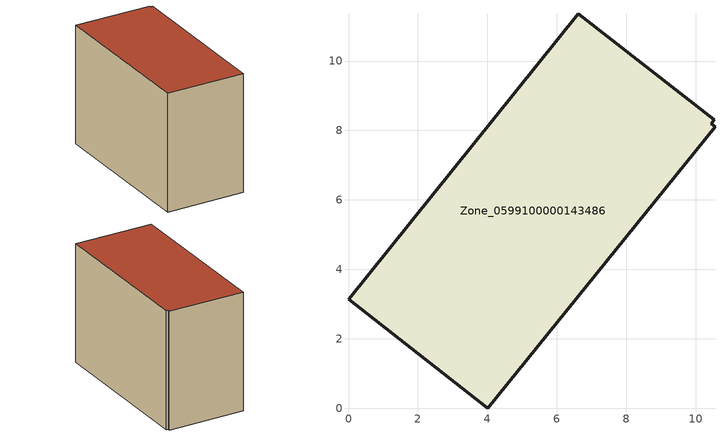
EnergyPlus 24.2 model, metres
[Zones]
Zone_0599100000143486
 floor ground (C_G): 0,3.14 6.62,11.36 10.53,8.3 10.45,8.2 10.56,8.11 4.01,0 z3.97
 wall outside (C_F): 6.62,11.36 0,3.14 4.01,0 10.56,8.11 10.45,8.2 10.53,8.3 6.62,11.36 z3.97:11.55
 roof outside (C_R): 4.01,0 10.56,8.11 10.45,8.2 10.53,8.3 6.62,11.36 0,3.14 z11.55
[BUILDING]
Pand.0599100000143486: North Axis=0; Terrain=City; Loads Convergence Tolerance Value=0.04; Temperature Convergence Tolerance Value=0.4; Solar Distribution=FullExterior; Maximum Number of Warmup Days=25; Minimum Number of Warmup Days=1
[Site:Location]
Rotterdam.The.Hague.AP_ZH_NLD Design_Conditions: Latitude=51.96; Longitude=4.45; Time Zone=1; Elevation=-4.5
[SITE:GROUNDTEMPERATURE:BUILDINGSURFACE]
18, 18, 18, 18, 18, 18, 18, 18, 18, 18, 18, 18
[MATERIAL] Thermal Absorptance=0.9; Solar Absorptance=0.7; Visible Absorptance=0.7
Name | Roughness | Thickness | Conductivity | Density | Specific Heat
G.TI.1975-1991 | MediumSmooth | 0.15 | 0.288461 | 540 | 1210
F.TI.1975-1991 | Rough | 0.3 | 0.230769 | 1920 | 840
R.TI.1975-1991 | MediumRough | 0.2 | 0.153846 | 1500 | 1000
[CONSTRUCTION]
C_G: G.TI.1975-1991
C_F: F.TI.1975-1991
C_R: R.TI.1975-1991
[ZONE]
Zone_0599100000143486: Type=1; Multiplier=1; Ceiling Height=Autocalculate; Volume=Autocalculate; Floor Area=autocalculate; Part of Total Floor Area=Yes
[ZONEINFILTRATION:DESIGNFLOWRATE]
Infil_Zone_0599100000143486: Zone or ZoneList or Space or SpaceList=Zone_0599100000143486; Schedule=AlwaysOn; Design Flow Rate Calculation Method=Flow/Area; Flow Rate per Floor Area=0.003; Constant Term Coefficient=1; Temperature Term Coefficient=0; Velocity Term Coefficient=0; Velocity Squared Term Coefficient=0
[HVACTEMPLATE:ZONE:IDEALLOADSAIRSYSTEM]
Zone_0599100000143486: Maximum Heating Supply Air Temperature=50; Minimum Cooling Supply Air Temperature=13; Maximum Heating Supply Air Humidity Ratio=0.0156; Minimum Cooling Supply Air Humidity Ratio=0.0077; Heating Limit=NoLimit; Cooling Limit=NoLimit; Dehumidification Control Type=ConstantSensibleHeatRatio; Cooling Sensible Heat Ratio=0.7; Dehumidification Setpoint=60; Humidification Control Type=None; Humidification Setpoint=30; Outdoor Air Method=None; Outdoor Air Flow Rate per Person=0.00944; Outdoor Air Flow Rate per Zone Floor Area=0; Outdoor Air Flow Rate per Zone=0; Demand Controlled Ventilation Type=None; Outdoor Air Economizer Type=NoEconomizer; Heat Recovery Type=None; Sensible Heat Recovery Effectiveness=0.7; Latent Heat Recovery Effectiveness=0.65
[ZONECONTROL:THERMOSTAT]
ThermostatControl_Zone_0599100000143486: Zone or ZoneList=Zone_0599100000143486; Control Type Schedule=DualSetpointControlType; Control 1=Thermostat_Zone_0599100000143486; Temperature Difference Between Cutout And Setpoint=0
[THERMOSTATSETPOINT:DUALSETPOINT]
Thermostat_Zone_0599100000143486: Heating Setpoint Temperature Schedule=HeatingSetpoint_Zone_0599100000143486; Cooling Setpoint Temperature Schedule=CoolingSetpoint_Zone_0599100000143486
[SCHEDULE:COMPACT]
HeatingSetpoint_Zone_0599100000143486: Through: 12/31, For: AllDays, Until: 24:00, 21
CoolingSetpoint_Zone_0599100000143486: Through: 12/31, For: AllDays, Until: 24:00, 24
DualSetpointControlType: Through: 12/31, For: AllDays, Until: 24:00, 4
AlwaysOn: Through: 12/31, For: AllDays, Until: 24:00, 1
